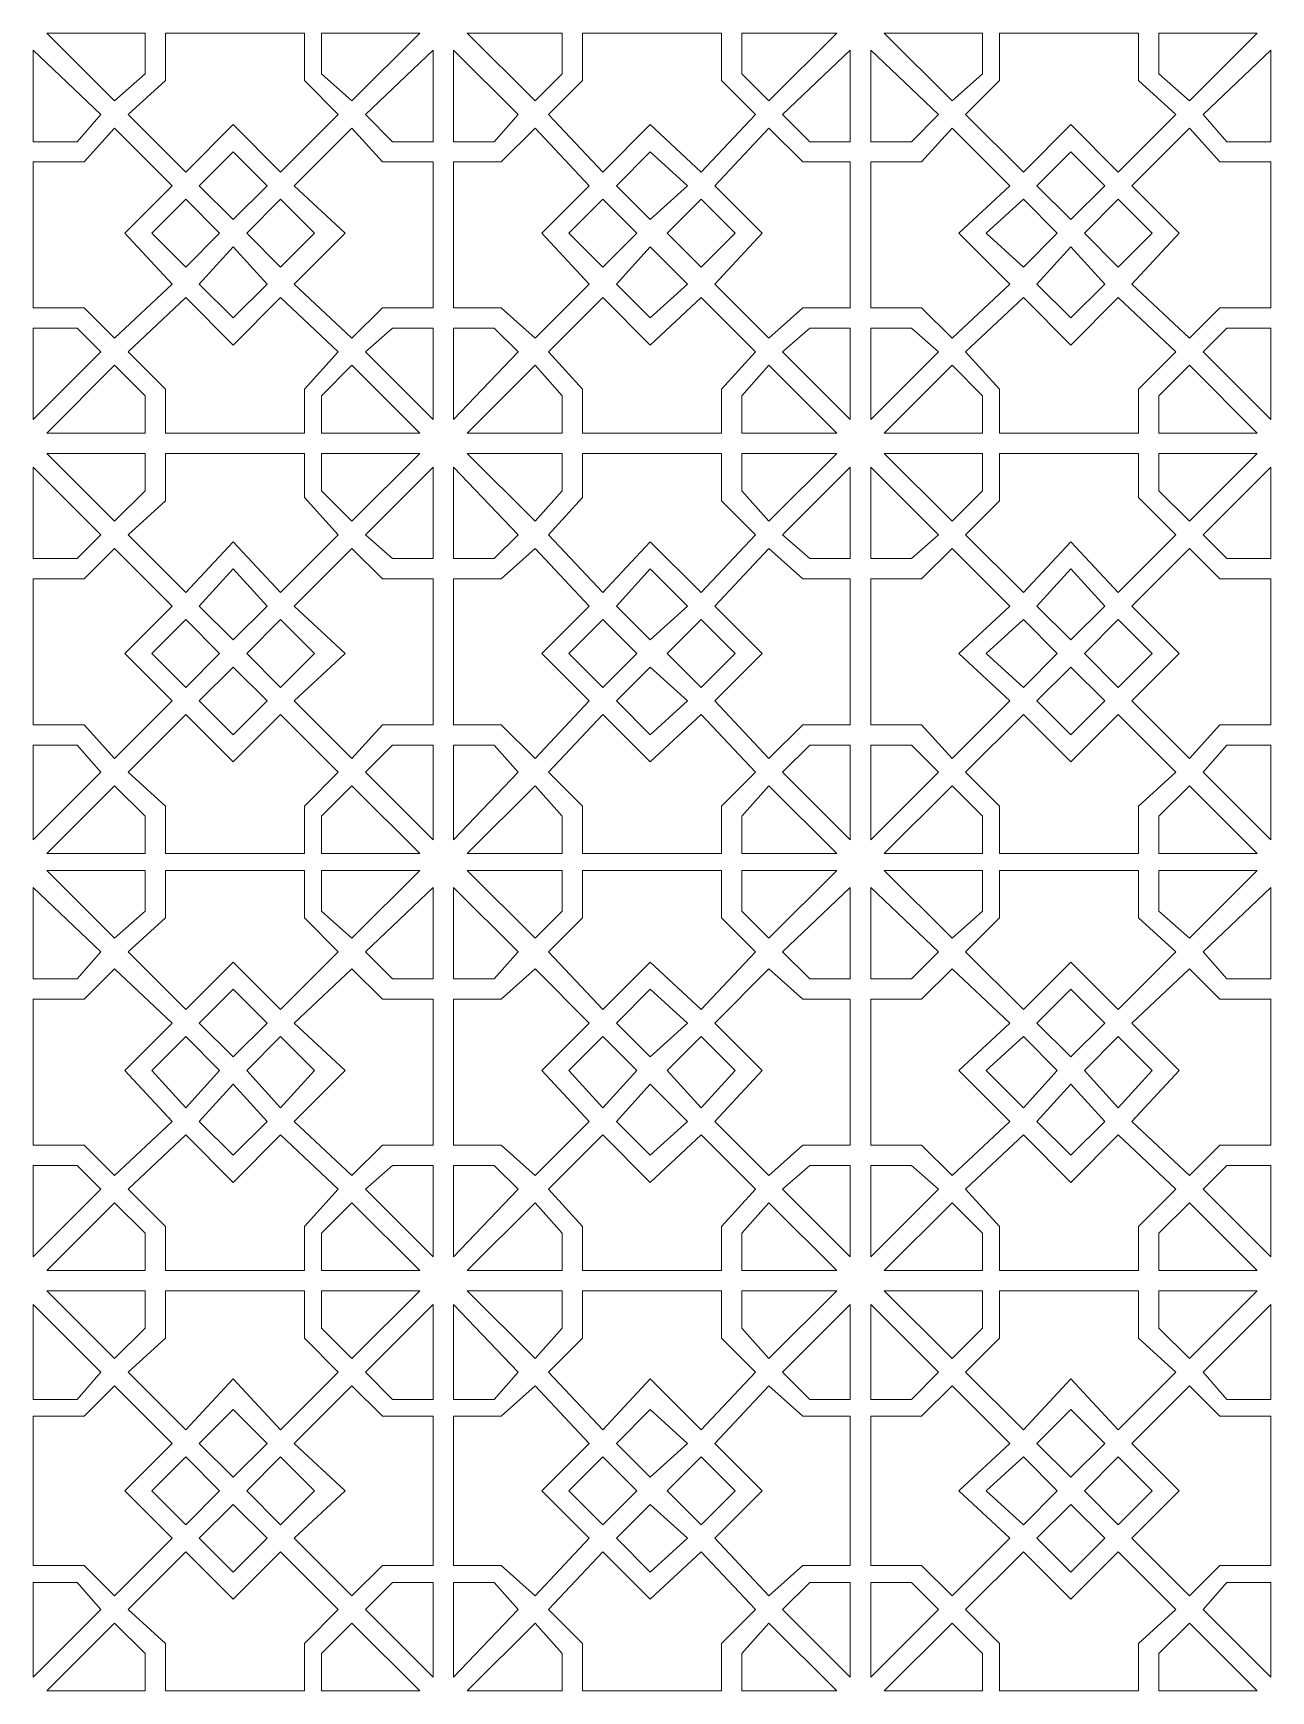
# Model space of a CAD drawing. Extents: x -66030 to 95157, y -13132 to 45879.
# Drawn here: x 48458 to 49884, y 26352 to 28262 of the extents above; entities that cross this region are included whole.
import ezdxf

# ---------------------------------------------------------------- set-up
doc = ezdxf.new("R2010")
doc.units = 0
doc.header["$LTSCALE"] = 100
doc.header["$MEASUREMENT"] = 0
doc.layers.get('0').update_dxf_attribs({"linetype": 'CONTINUOUS'})

msp = doc.modelspace()

# ---------------------------------------------------------------- linework, layer by layer
at = {"lineweight": 0}
for points in [[(48474, 28262.1), (48587.3, 28262.1), (48587.3, 28215.3), (48552.2, 28184), (48474, 28262.1)], [(48610.7, 28262.1), (48770.9, 28262.1), (48770.9, 28207.5), (48809.9, 28168.4), (48743.5, 28102), (48688.9, 28156.7), (48634.2, 28102), (48567.8, 28168.4), (48610.7, 28207.5), (48610.7, 28262.1)], [(48790.4, 28262.1), (48903.7, 28262.1), (48825.6, 28184), (48790.4, 28215.3), (48790.4, 28262.1)], [(49067.7, 28262.1), (48958.4, 28262.1), (49036.5, 28184), (49067.7, 28215.3), (49067.7, 28262.1)], [(49251.3, 28262.1), (49091.2, 28262.1), (49091.2, 28207.5), (49052.1, 28168.4), (49114.6, 28102), (49169.3, 28156.7), (49227.9, 28102), (49290.4, 28168.4), (49251.3, 28207.5), (49251.3, 28262.1)], [(49384.1, 28262.1), (49274.8, 28262.1), (49274.8, 28215.3), (49306, 28184), (49384.1, 28262.1)], [(49438.8, 28262.1), (49552.1, 28262.1), (49552.1, 28215.3), (49516.9, 28184), (49438.8, 28262.1)], [(49571.6, 28262.1), (49731.8, 28262.1), (49731.8, 28207.5), (49774.7, 28168.4), (49708.3, 28102), (49653.6, 28156.7), (49599, 28102), (49532.5, 28168.4), (49571.6, 28207.5), (49571.6, 28262.1)], [(49755.2, 28262.1), (49868.5, 28262.1), (49790.3, 28184), (49755.2, 28215.3), (49755.2, 28262.1)], [(48458.4, 28137.1), (48458.4, 28242.6), (48536.5, 28168.4), (48509.2, 28137.1), (48458.4, 28137.1)], [(48919.3, 28242.6), (48919.3, 28137.1), (48872.4, 28137.1), (48841.2, 28168.4), (48919.3, 28242.6)], [(48942.7, 28242.6), (48942.7, 28137.1), (48989.6, 28137.1), (49017, 28168.4), (48942.7, 28242.6)], [(49399.7, 28137.1), (49399.7, 28242.6), (49321.6, 28168.4), (49352.9, 28137.1), (49399.7, 28137.1)], [(49423.2, 28137.1), (49423.2, 28242.6), (49501.3, 28168.4), (49470.1, 28137.1), (49423.2, 28137.1)], [(49884.1, 28242.6), (49884.1, 28137.1), (49833.3, 28137.1), (49806, 28168.4), (49884.1, 28242.6)], [(48458.4, 27945.8), (48458.4, 28113.7), (48517, 28113.7), (48552.2, 28152.8), (48618.6, 28086.4), (48563.9, 28031.7), (48618.6, 27973.1), (48552.2, 27910.6), (48517, 27945.8), (48458.4, 27945.8)], [(48919.3, 28113.7), (48919.3, 27945.8), (48860.7, 27945.8), (48825.6, 27910.6), (48759.2, 27973.1), (48817.8, 28031.7), (48759.2, 28086.4), (48825.6, 28152.8), (48860.7, 28113.7), (48919.3, 28113.7)], [(48942.7, 28113.7), (48942.7, 27945.8), (48997.4, 27945.8), (49036.5, 27910.6), (49099, 27973.1), (49044.3, 28031.7), (49099, 28086.4), (49036.5, 28152.8), (48997.4, 28113.7), (48942.7, 28113.7)], [(49399.7, 27945.8), (49399.7, 28113.7), (49345.1, 28113.7), (49306, 28152.8), (49243.5, 28086.4), (49298.2, 28031.7), (49243.5, 27973.1), (49306, 27910.6), (49345.1, 27945.8), (49399.7, 27945.8)], [(49423.2, 27945.8), (49423.2, 28113.7), (49481.8, 28113.7), (49516.9, 28152.8), (49583.3, 28086.4), (49524.7, 28031.7), (49583.3, 27973.1), (49516.9, 27910.6), (49481.8, 27945.8), (49423.2, 27945.8)], [(49884.1, 28113.7), (49884.1, 27945.8), (49825.5, 27945.8), (49790.3, 27910.6), (49723.9, 27973.1), (49778.6, 28031.7), (49723.9, 28086.4), (49790.3, 28152.8), (49825.5, 28113.7), (49884.1, 28113.7)], [(48688.9, 28125.4), (48727.9, 28086.4), (48688.9, 28047.3), (48649.8, 28086.4), (48688.9, 28125.4)], [(49169.3, 28125.4), (49130.2, 28086.4), (49169.3, 28047.3), (49212.3, 28086.4), (49169.3, 28125.4)], [(49653.6, 28125.4), (49692.7, 28086.4), (49653.6, 28047.3), (49614.6, 28086.4), (49653.6, 28125.4)], [(48634.2, 27992.6), (48595.1, 28031.7), (48634.2, 28070.7), (48673.2, 28031.7), (48634.2, 27992.6)], [(48743.5, 28070.7), (48782.6, 28031.7), (48743.5, 27992.6), (48704.5, 28031.7), (48743.5, 28070.7)], [(49114.6, 28070.7), (49075.6, 28031.7), (49114.6, 27992.6), (49153.7, 28031.7), (49114.6, 28070.7)], [(49227.9, 27992.6), (49266.9, 28031.7), (49227.9, 28070.7), (49188.8, 28031.7), (49227.9, 27992.6)], [(49599, 27992.6), (49556, 28031.7), (49599, 28070.7), (49638, 28031.7), (49599, 27992.6)], [(49708.3, 28070.7), (49747.4, 28031.7), (49708.3, 27992.6), (49669.3, 28031.7), (49708.3, 28070.7)], [(48727.9, 27973.1), (48688.9, 27934), (48649.8, 27973.1), (48688.9, 28016.1), (48727.9, 27973.1)], [(49130.2, 27973.1), (49169.3, 27934), (49212.3, 27973.1), (49169.3, 28016.1), (49130.2, 27973.1)], [(49692.7, 27973.1), (49653.6, 27934), (49614.6, 27973.1), (49653.6, 28016.1), (49692.7, 27973.1)], [(48770.9, 27801.2), (48610.7, 27801.2), (48610.7, 27852), (48567.8, 27895), (48634.2, 27957.5), (48688.9, 27902.8), (48743.5, 27957.5), (48809.9, 27895), (48770.9, 27852), (48770.9, 27801.2)], [(49091.2, 27801.2), (49251.3, 27801.2), (49251.3, 27852), (49290.4, 27895), (49227.9, 27957.5), (49169.3, 27902.8), (49114.6, 27957.5), (49052.1, 27895), (49091.2, 27852), (49091.2, 27801.2)], [(49731.8, 27801.2), (49571.6, 27801.2), (49571.6, 27852), (49532.5, 27895), (49599, 27957.5), (49653.6, 27902.8), (49708.3, 27957.5), (49774.7, 27895), (49731.8, 27852), (49731.8, 27801.2)], [(48458.4, 27816.9), (48458.4, 27922.3), (48509.2, 27922.3), (48536.5, 27895), (48458.4, 27816.9)], [(48919.3, 27922.3), (48919.3, 27816.9), (48841.2, 27895), (48872.4, 27922.3), (48919.3, 27922.3)], [(48942.7, 27922.3), (48942.7, 27816.9), (49017, 27895), (48989.6, 27922.3), (48942.7, 27922.3)], [(49399.7, 27816.9), (49399.7, 27922.3), (49352.9, 27922.3), (49321.6, 27895), (49399.7, 27816.9)], [(49423.2, 27816.9), (49423.2, 27922.3), (49470.1, 27922.3), (49501.3, 27895), (49423.2, 27816.9)], [(49884.1, 27922.3), (49884.1, 27816.9), (49806, 27895), (49833.3, 27922.3), (49884.1, 27922.3)], [(48587.3, 27801.2), (48474, 27801.2), (48552.2, 27879.4), (48587.3, 27844.2), (48587.3, 27801.2)], [(48903.7, 27801.2), (48790.4, 27801.2), (48790.4, 27844.2), (48825.6, 27879.4), (48903.7, 27801.2)], [(48958.4, 27801.2), (49067.7, 27801.2), (49067.7, 27844.2), (49036.5, 27879.4), (48958.4, 27801.2)], [(49274.8, 27801.2), (49384.1, 27801.2), (49306, 27879.4), (49274.8, 27844.2), (49274.8, 27801.2)], [(49552.1, 27801.2), (49438.8, 27801.2), (49516.9, 27879.4), (49552.1, 27844.2), (49552.1, 27801.2)], [(49868.5, 27801.2), (49755.2, 27801.2), (49755.2, 27844.2), (49790.3, 27879.4), (49868.5, 27801.2)], [(48587.3, 27777.8), (48474, 27777.8), (48552.2, 27699.7), (48587.3, 27734.8), (48587.3, 27777.8)], [(48770.9, 27777.8), (48610.7, 27777.8), (48610.7, 27723.1), (48567.8, 27684.1), (48634.2, 27617.7), (48688.9, 27676.2), (48743.5, 27617.7), (48809.9, 27684.1), (48770.9, 27727), (48770.9, 27777.8)], [(48903.7, 27777.8), (48790.4, 27777.8), (48790.4, 27734.8), (48825.6, 27699.7), (48903.7, 27777.8)], [(48958.4, 27777.8), (49067.7, 27777.8), (49067.7, 27734.8), (49036.5, 27699.7), (48958.4, 27777.8)], [(49091.2, 27777.8), (49251.3, 27777.8), (49251.3, 27723.1), (49290.4, 27684.1), (49227.9, 27617.7), (49169.3, 27676.2), (49114.6, 27617.7), (49052.1, 27684.1), (49091.2, 27727), (49091.2, 27777.8)], [(49274.8, 27777.8), (49384.1, 27777.8), (49306, 27699.7), (49274.8, 27734.8), (49274.8, 27777.8)], [(49552.1, 27777.8), (49438.8, 27777.8), (49516.9, 27699.7), (49552.1, 27734.8), (49552.1, 27777.8)], [(49731.8, 27777.8), (49571.6, 27777.8), (49571.6, 27723.1), (49532.5, 27684.1), (49599, 27617.7), (49653.6, 27676.2), (49708.3, 27617.7), (49774.7, 27684.1), (49731.8, 27727), (49731.8, 27777.8)], [(49868.5, 27777.8), (49755.2, 27777.8), (49755.2, 27734.8), (49790.3, 27699.7), (49868.5, 27777.8)], [(48458.4, 27762.2), (48458.4, 27656.7), (48509.2, 27656.7), (48536.5, 27684.1), (48458.4, 27762.2)], [(48919.3, 27656.7), (48919.3, 27762.2), (48841.2, 27684.1), (48872.4, 27656.7), (48919.3, 27656.7)], [(48942.7, 27656.7), (48942.7, 27762.2), (49017, 27684.1), (48989.6, 27656.7), (48942.7, 27656.7)], [(49399.7, 27762.2), (49399.7, 27656.7), (49352.9, 27656.7), (49321.6, 27684.1), (49399.7, 27762.2)], [(49423.2, 27762.2), (49423.2, 27656.7), (49470.1, 27656.7), (49501.3, 27684.1), (49423.2, 27762.2)], [(49884.1, 27656.7), (49884.1, 27762.2), (49806, 27684.1), (49833.3, 27656.7), (49884.1, 27656.7)], [(48458.4, 27633.3), (48458.4, 27465.3), (48517, 27465.3), (48552.2, 27426.3), (48618.6, 27492.7), (48563.9, 27547.3), (48618.6, 27602), (48552.2, 27668.4), (48517, 27633.3), (48458.4, 27633.3)], [(48919.3, 27465.3), (48919.3, 27633.3), (48860.7, 27633.3), (48825.6, 27668.4), (48759.2, 27602), (48817.8, 27547.3), (48759.2, 27492.7), (48825.6, 27426.3), (48860.7, 27465.3), (48919.3, 27465.3)], [(48942.7, 27465.3), (48942.7, 27633.3), (48997.4, 27633.3), (49036.5, 27668.4), (49099, 27602), (49044.3, 27547.3), (49099, 27492.7), (49036.5, 27426.3), (48997.4, 27465.3), (48942.7, 27465.3)], [(49399.7, 27633.3), (49399.7, 27465.3), (49345.1, 27465.3), (49306, 27426.3), (49243.5, 27492.7), (49298.2, 27547.3), (49243.5, 27602), (49306, 27668.4), (49345.1, 27633.3), (49399.7, 27633.3)], [(49423.2, 27633.3), (49423.2, 27465.3), (49481.8, 27465.3), (49516.9, 27426.3), (49583.3, 27492.7), (49524.7, 27547.3), (49583.3, 27602), (49516.9, 27668.4), (49481.8, 27633.3), (49423.2, 27633.3)], [(49884.1, 27465.3), (49884.1, 27633.3), (49825.5, 27633.3), (49790.3, 27668.4), (49723.9, 27602), (49778.6, 27547.3), (49723.9, 27492.7), (49790.3, 27426.3), (49825.5, 27465.3), (49884.1, 27465.3)], [(48727.9, 27602), (48688.9, 27645), (48649.8, 27602), (48688.9, 27563), (48727.9, 27602)], [(49130.2, 27602), (49169.3, 27645), (49212.3, 27602), (49169.3, 27563), (49130.2, 27602)], [(49692.7, 27602), (49653.6, 27645), (49614.6, 27602), (49653.6, 27563), (49692.7, 27602)], [(48634.2, 27586.4), (48595.1, 27547.3), (48634.2, 27508.3), (48673.2, 27547.3), (48634.2, 27586.4)], [(48743.5, 27508.3), (48782.6, 27547.3), (48743.5, 27586.4), (48704.5, 27547.3), (48743.5, 27508.3)], [(49114.6, 27508.3), (49075.6, 27547.3), (49114.6, 27586.4), (49153.7, 27547.3), (49114.6, 27508.3)], [(49227.9, 27586.4), (49266.9, 27547.3), (49227.9, 27508.3), (49188.8, 27547.3), (49227.9, 27586.4)], [(49599, 27586.4), (49556, 27547.3), (49599, 27508.3), (49638, 27547.3), (49599, 27586.4)], [(49708.3, 27508.3), (49747.4, 27547.3), (49708.3, 27586.4), (49669.3, 27547.3), (49708.3, 27508.3)], [(48688.9, 27453.6), (48727.9, 27492.7), (48688.9, 27531.7), (48649.8, 27492.7), (48688.9, 27453.6)], [(49169.3, 27453.6), (49130.2, 27492.7), (49169.3, 27531.7), (49212.3, 27492.7), (49169.3, 27453.6)], [(49653.6, 27453.6), (49692.7, 27492.7), (49653.6, 27531.7), (49614.6, 27492.7), (49653.6, 27453.6)], [(48610.7, 27316.9), (48770.9, 27316.9), (48770.9, 27371.6), (48809.9, 27410.6), (48743.5, 27477), (48688.9, 27422.4), (48634.2, 27477), (48567.8, 27410.6), (48610.7, 27371.6), (48610.7, 27316.9)], [(49251.3, 27316.9), (49091.2, 27316.9), (49091.2, 27371.6), (49052.1, 27410.6), (49114.6, 27477), (49169.3, 27422.4), (49227.9, 27477), (49290.4, 27410.6), (49251.3, 27371.6), (49251.3, 27316.9)], [(49571.6, 27316.9), (49731.8, 27316.9), (49731.8, 27371.6), (49774.7, 27410.6), (49708.3, 27477), (49653.6, 27422.4), (49599, 27477), (49532.5, 27410.6), (49571.6, 27371.6), (49571.6, 27316.9)], [(48458.4, 27441.9), (48458.4, 27332.5), (48536.5, 27410.6), (48509.2, 27441.9), (48458.4, 27441.9)], [(48919.3, 27332.5), (48919.3, 27441.9), (48872.4, 27441.9), (48841.2, 27410.6), (48919.3, 27332.5)], [(48942.7, 27332.5), (48942.7, 27441.9), (48989.6, 27441.9), (49017, 27410.6), (48942.7, 27332.5)], [(49399.7, 27441.9), (49399.7, 27332.5), (49321.6, 27410.6), (49352.9, 27441.9), (49399.7, 27441.9)], [(49423.2, 27441.9), (49423.2, 27332.5), (49501.3, 27410.6), (49470.1, 27441.9), (49423.2, 27441.9)], [(49884.1, 27332.5), (49884.1, 27441.9), (49833.3, 27441.9), (49806, 27410.6), (49884.1, 27332.5)], [(48474, 27316.9), (48587.3, 27316.9), (48587.3, 27359.9), (48552.2, 27395), (48474, 27316.9)], [(48790.4, 27316.9), (48903.7, 27316.9), (48825.6, 27395), (48790.4, 27359.9), (48790.4, 27316.9)], [(49067.7, 27316.9), (48958.4, 27316.9), (49036.5, 27395), (49067.7, 27359.9), (49067.7, 27316.9)], [(49384.1, 27316.9), (49274.8, 27316.9), (49274.8, 27359.9), (49306, 27395), (49384.1, 27316.9)], [(49438.8, 27316.9), (49552.1, 27316.9), (49552.1, 27359.9), (49516.9, 27395), (49438.8, 27316.9)], [(49755.2, 27316.9), (49868.5, 27316.9), (49790.3, 27395), (49755.2, 27359.9), (49755.2, 27316.9)], [(48474, 27297.4), (48587.3, 27297.4), (48587.3, 27250.5), (48552.2, 27219.2), (48474, 27297.4)], [(48610.7, 27297.4), (48770.9, 27297.4), (48770.9, 27242.7), (48809.9, 27203.6), (48743.5, 27137.2), (48688.9, 27191.9), (48634.2, 27137.2), (48567.8, 27203.6), (48610.7, 27242.7), (48610.7, 27297.4)], [(48790.4, 27297.4), (48903.7, 27297.4), (48825.6, 27219.2), (48790.4, 27250.5), (48790.4, 27297.4)], [(49067.7, 27297.4), (48958.4, 27297.4), (49036.5, 27219.2), (49067.7, 27250.5), (49067.7, 27297.4)], [(49251.3, 27297.4), (49091.2, 27297.4), (49091.2, 27242.7), (49052.1, 27203.6), (49114.6, 27137.2), (49169.3, 27191.9), (49227.9, 27137.2), (49290.4, 27203.6), (49251.3, 27242.7), (49251.3, 27297.4)], [(49384.1, 27297.4), (49274.8, 27297.4), (49274.8, 27250.5), (49306, 27219.2), (49384.1, 27297.4)], [(49438.8, 27297.4), (49552.1, 27297.4), (49552.1, 27250.5), (49516.9, 27219.2), (49438.8, 27297.4)], [(49571.6, 27297.4), (49731.8, 27297.4), (49731.8, 27242.7), (49774.7, 27203.6), (49708.3, 27137.2), (49653.6, 27191.9), (49599, 27137.2), (49532.5, 27203.6), (49571.6, 27242.7), (49571.6, 27297.4)], [(49755.2, 27297.4), (49868.5, 27297.4), (49790.3, 27219.2), (49755.2, 27250.5), (49755.2, 27297.4)], [(48458.4, 27172.4), (48458.4, 27277.8), (48536.5, 27203.6), (48509.2, 27172.4), (48458.4, 27172.4)], [(48919.3, 27277.8), (48919.3, 27172.4), (48872.4, 27172.4), (48841.2, 27203.6), (48919.3, 27277.8)], [(48942.7, 27277.8), (48942.7, 27172.4), (48989.6, 27172.4), (49017, 27203.6), (48942.7, 27277.8)], [(49399.7, 27172.4), (49399.7, 27277.8), (49321.6, 27203.6), (49352.9, 27172.4), (49399.7, 27172.4)], [(49423.2, 27172.4), (49423.2, 27277.8), (49501.3, 27203.6), (49470.1, 27172.4), (49423.2, 27172.4)], [(49884.1, 27277.8), (49884.1, 27172.4), (49833.3, 27172.4), (49806, 27203.6), (49884.1, 27277.8)], [(48458.4, 26981), (48458.4, 27148.9), (48517, 27148.9), (48552.2, 27184.1), (48618.6, 27121.6), (48563.9, 27066.9), (48618.6, 27008.3), (48552.2, 26945.8), (48517, 26981), (48458.4, 26981)], [(48919.3, 27148.9), (48919.3, 26981), (48860.7, 26981), (48825.6, 26945.8), (48759.2, 27008.3), (48817.8, 27066.9), (48759.2, 27121.6), (48825.6, 27184.1), (48860.7, 27148.9), (48919.3, 27148.9)], [(48942.7, 27148.9), (48942.7, 26981), (48997.4, 26981), (49036.5, 26945.8), (49099, 27008.3), (49044.3, 27066.9), (49099, 27121.6), (49036.5, 27184.1), (48997.4, 27148.9), (48942.7, 27148.9)], [(49399.7, 26981), (49399.7, 27148.9), (49345.1, 27148.9), (49306, 27184.1), (49243.5, 27121.6), (49298.2, 27066.9), (49243.5, 27008.3), (49306, 26945.8), (49345.1, 26981), (49399.7, 26981)], [(49423.2, 26981), (49423.2, 27148.9), (49481.8, 27148.9), (49516.9, 27184.1), (49583.3, 27121.6), (49524.7, 27066.9), (49583.3, 27008.3), (49516.9, 26945.8), (49481.8, 26981), (49423.2, 26981)], [(49884.1, 27148.9), (49884.1, 26981), (49825.5, 26981), (49790.3, 26945.8), (49723.9, 27008.3), (49778.6, 27066.9), (49723.9, 27121.6), (49790.3, 27184.1), (49825.5, 27148.9), (49884.1, 27148.9)], [(48688.9, 27160.7), (48727.9, 27121.6), (48688.9, 27082.5), (48649.8, 27121.6), (48688.9, 27160.7)], [(49169.3, 27160.7), (49130.2, 27121.6), (49169.3, 27082.5), (49212.3, 27121.6), (49169.3, 27160.7)], [(49653.6, 27160.7), (49692.7, 27121.6), (49653.6, 27082.5), (49614.6, 27121.6), (49653.6, 27160.7)], [(48634.2, 27023.9), (48595.1, 27066.9), (48634.2, 27106), (48673.2, 27066.9), (48634.2, 27023.9)], [(48743.5, 27106), (48782.6, 27066.9), (48743.5, 27023.9), (48704.5, 27066.9), (48743.5, 27106)], [(49114.6, 27106), (49075.6, 27066.9), (49114.6, 27023.9), (49153.7, 27066.9), (49114.6, 27106)], [(49227.9, 27023.9), (49266.9, 27066.9), (49227.9, 27106), (49188.8, 27066.9), (49227.9, 27023.9)], [(49599, 27023.9), (49556, 27066.9), (49599, 27106), (49638, 27066.9), (49599, 27023.9)], [(49708.3, 27106), (49747.4, 27066.9), (49708.3, 27023.9), (49669.3, 27066.9), (49708.3, 27106)], [(48727.9, 27008.3), (48688.9, 26969.3), (48649.8, 27008.3), (48688.9, 27051.3), (48727.9, 27008.3)], [(49130.2, 27008.3), (49169.3, 26969.3), (49212.3, 27008.3), (49169.3, 27051.3), (49130.2, 27008.3)], [(49692.7, 27008.3), (49653.6, 26969.3), (49614.6, 27008.3), (49653.6, 27051.3), (49692.7, 27008.3)], [(48770.9, 26836.5), (48610.7, 26836.5), (48610.7, 26887.2), (48567.8, 26930.2), (48634.2, 26992.7), (48688.9, 26938), (48743.5, 26992.7), (48809.9, 26930.2), (48770.9, 26887.2), (48770.9, 26836.5)], [(49091.2, 26836.5), (49251.3, 26836.5), (49251.3, 26887.2), (49290.4, 26930.2), (49227.9, 26992.7), (49169.3, 26938), (49114.6, 26992.7), (49052.1, 26930.2), (49091.2, 26887.2), (49091.2, 26836.5)], [(49731.8, 26836.5), (49571.6, 26836.5), (49571.6, 26887.2), (49532.5, 26930.2), (49599, 26992.7), (49653.6, 26938), (49708.3, 26992.7), (49774.7, 26930.2), (49731.8, 26887.2), (49731.8, 26836.5)], [(48458.4, 26852.1), (48458.4, 26957.5), (48509.2, 26957.5), (48536.5, 26930.2), (48458.4, 26852.1)], [(48919.3, 26957.5), (48919.3, 26852.1), (48841.2, 26930.2), (48872.4, 26957.5), (48919.3, 26957.5)], [(48942.7, 26957.5), (48942.7, 26852.1), (49017, 26930.2), (48989.6, 26957.5), (48942.7, 26957.5)], [(49399.7, 26852.1), (49399.7, 26957.5), (49352.9, 26957.5), (49321.6, 26930.2), (49399.7, 26852.1)], [(49423.2, 26852.1), (49423.2, 26957.5), (49470.1, 26957.5), (49501.3, 26930.2), (49423.2, 26852.1)], [(49884.1, 26957.5), (49884.1, 26852.1), (49806, 26930.2), (49833.3, 26957.5), (49884.1, 26957.5)], [(48587.3, 26836.5), (48474, 26836.5), (48552.2, 26914.6), (48587.3, 26879.4), (48587.3, 26836.5)], [(48903.7, 26836.5), (48790.4, 26836.5), (48790.4, 26879.4), (48825.6, 26914.6), (48903.7, 26836.5)], [(48958.4, 26836.5), (49067.7, 26836.5), (49067.7, 26879.4), (49036.5, 26914.6), (48958.4, 26836.5)], [(49274.8, 26836.5), (49384.1, 26836.5), (49306, 26914.6), (49274.8, 26879.4), (49274.8, 26836.5)], [(49552.1, 26836.5), (49438.8, 26836.5), (49516.9, 26914.6), (49552.1, 26879.4), (49552.1, 26836.5)], [(49868.5, 26836.5), (49755.2, 26836.5), (49755.2, 26879.4), (49790.3, 26914.6), (49868.5, 26836.5)], [(48587.3, 26813), (48474, 26813), (48552.2, 26734.9), (48587.3, 26770.1), (48587.3, 26813)], [(48770.9, 26813), (48610.7, 26813), (48610.7, 26758.3), (48567.8, 26719.3), (48634.2, 26652.9), (48688.9, 26711.5), (48743.5, 26652.9), (48809.9, 26719.3), (48770.9, 26758.3), (48770.9, 26813)], [(48903.7, 26813), (48790.4, 26813), (48790.4, 26770.1), (48825.6, 26734.9), (48903.7, 26813)], [(48958.4, 26813), (49067.7, 26813), (49067.7, 26770.1), (49036.5, 26734.9), (48958.4, 26813)], [(49091.2, 26813), (49251.3, 26813), (49251.3, 26758.3), (49290.4, 26719.3), (49227.9, 26652.9), (49169.3, 26711.5), (49114.6, 26652.9), (49052.1, 26719.3), (49091.2, 26758.3), (49091.2, 26813)], [(49274.8, 26813), (49384.1, 26813), (49306, 26734.9), (49274.8, 26770.1), (49274.8, 26813)], [(49552.1, 26813), (49438.8, 26813), (49516.9, 26734.9), (49552.1, 26770.1), (49552.1, 26813)], [(49731.8, 26813), (49571.6, 26813), (49571.6, 26758.3), (49532.5, 26719.3), (49599, 26652.9), (49653.6, 26711.5), (49708.3, 26652.9), (49774.7, 26719.3), (49731.8, 26758.3), (49731.8, 26813)], [(49868.5, 26813), (49755.2, 26813), (49755.2, 26770.1), (49790.3, 26734.9), (49868.5, 26813)], [(48458.4, 26797.4), (48458.4, 26688), (48509.2, 26688), (48536.5, 26719.3), (48458.4, 26797.4)], [(48919.3, 26688), (48919.3, 26797.4), (48841.2, 26719.3), (48872.4, 26688), (48919.3, 26688)], [(48942.7, 26688), (48942.7, 26797.4), (49017, 26719.3), (48989.6, 26688), (48942.7, 26688)], [(49399.7, 26797.4), (49399.7, 26688), (49352.9, 26688), (49321.6, 26719.3), (49399.7, 26797.4)], [(49423.2, 26797.4), (49423.2, 26688), (49470.1, 26688), (49501.3, 26719.3), (49423.2, 26797.4)], [(49884.1, 26688), (49884.1, 26797.4), (49806, 26719.3), (49833.3, 26688), (49884.1, 26688)], [(48458.4, 26668.5), (48458.4, 26496.6), (48517, 26496.6), (48552.2, 26461.5), (48618.6, 26527.9), (48563.9, 26582.6), (48618.6, 26637.3), (48552.2, 26703.7), (48517, 26668.5), (48458.4, 26668.5)], [(48919.3, 26496.6), (48919.3, 26668.5), (48860.7, 26668.5), (48825.6, 26703.7), (48759.2, 26637.3), (48817.8, 26582.6), (48759.2, 26527.9), (48825.6, 26461.5), (48860.7, 26496.6), (48919.3, 26496.6)], [(48942.7, 26496.6), (48942.7, 26668.5), (48997.4, 26668.5), (49036.5, 26703.7), (49099, 26637.3), (49044.3, 26582.6), (49099, 26527.9), (49036.5, 26461.5), (48997.4, 26496.6), (48942.7, 26496.6)], [(49399.7, 26668.5), (49399.7, 26496.6), (49345.1, 26496.6), (49306, 26461.5), (49243.5, 26527.9), (49298.2, 26582.6), (49243.5, 26637.3), (49306, 26703.7), (49345.1, 26668.5), (49399.7, 26668.5)], [(49423.2, 26668.5), (49423.2, 26496.6), (49481.8, 26496.6), (49516.9, 26461.5), (49583.3, 26527.9), (49524.7, 26582.6), (49583.3, 26637.3), (49516.9, 26703.7), (49481.8, 26668.5), (49423.2, 26668.5)], [(49884.1, 26496.6), (49884.1, 26668.5), (49825.5, 26668.5), (49790.3, 26703.7), (49723.9, 26637.3), (49778.6, 26582.6), (49723.9, 26527.9), (49790.3, 26461.5), (49825.5, 26496.6), (49884.1, 26496.6)], [(48727.9, 26637.3), (48688.9, 26676.3), (48649.8, 26637.3), (48688.9, 26598.2), (48727.9, 26637.3)], [(49130.2, 26637.3), (49169.3, 26676.3), (49212.3, 26637.3), (49169.3, 26598.2), (49130.2, 26637.3)], [(49692.7, 26637.3), (49653.6, 26676.3), (49614.6, 26637.3), (49653.6, 26598.2), (49692.7, 26637.3)], [(48634.2, 26621.6), (48595.1, 26582.6), (48634.2, 26543.5), (48673.2, 26582.6), (48634.2, 26621.6)], [(48743.5, 26543.5), (48782.6, 26582.6), (48743.5, 26621.6), (48704.5, 26582.6), (48743.5, 26543.5)], [(49114.6, 26543.5), (49075.6, 26582.6), (49114.6, 26621.6), (49153.7, 26582.6), (49114.6, 26543.5)], [(49227.9, 26621.6), (49266.9, 26582.6), (49227.9, 26543.5), (49188.8, 26582.6), (49227.9, 26621.6)], [(49599, 26621.6), (49556, 26582.6), (49599, 26543.5), (49638, 26582.6), (49599, 26621.6)], [(49708.3, 26543.5), (49747.4, 26582.6), (49708.3, 26621.6), (49669.3, 26582.6), (49708.3, 26543.5)], [(48688.9, 26488.8), (48727.9, 26527.9), (48688.9, 26567), (48649.8, 26527.9), (48688.9, 26488.8)], [(49169.3, 26488.8), (49130.2, 26527.9), (49169.3, 26567), (49212.3, 26527.9), (49169.3, 26488.8)], [(49653.6, 26488.8), (49692.7, 26527.9), (49653.6, 26567), (49614.6, 26527.9), (49653.6, 26488.8)], [(48610.7, 26352.1), (48770.9, 26352.1), (48770.9, 26406.8), (48809.9, 26445.9), (48743.5, 26512.3), (48688.9, 26457.6), (48634.2, 26512.3), (48567.8, 26445.9), (48610.7, 26406.8), (48610.7, 26352.1)], [(49251.3, 26352.1), (49091.2, 26352.1), (49091.2, 26406.8), (49052.1, 26445.9), (49114.6, 26512.3), (49169.3, 26457.6), (49227.9, 26512.3), (49290.4, 26445.9), (49251.3, 26406.8), (49251.3, 26352.1)], [(49571.6, 26352.1), (49731.8, 26352.1), (49731.8, 26406.8), (49774.7, 26445.9), (49708.3, 26512.3), (49653.6, 26457.6), (49599, 26512.3), (49532.5, 26445.9), (49571.6, 26406.8), (49571.6, 26352.1)], [(48458.4, 26477.1), (48458.4, 26367.7), (48536.5, 26445.9), (48509.2, 26477.1), (48458.4, 26477.1)], [(48919.3, 26367.7), (48919.3, 26477.1), (48872.4, 26477.1), (48841.2, 26445.9), (48919.3, 26367.7)], [(48942.7, 26367.7), (48942.7, 26477.1), (48989.6, 26477.1), (49017, 26445.9), (48942.7, 26367.7)], [(49399.7, 26477.1), (49399.7, 26367.7), (49321.6, 26445.9), (49352.9, 26477.1), (49399.7, 26477.1)], [(49423.2, 26477.1), (49423.2, 26367.7), (49501.3, 26445.9), (49470.1, 26477.1), (49423.2, 26477.1)], [(49884.1, 26367.7), (49884.1, 26477.1), (49833.3, 26477.1), (49806, 26445.9), (49884.1, 26367.7)], [(48474, 26352.1), (48587.3, 26352.1), (48587.3, 26395.1), (48552.2, 26430.2), (48474, 26352.1)], [(48790.4, 26352.1), (48903.7, 26352.1), (48825.6, 26430.2), (48790.4, 26395.1), (48790.4, 26352.1)], [(49067.7, 26352.1), (48958.4, 26352.1), (49036.5, 26430.2), (49067.7, 26395.1), (49067.7, 26352.1)], [(49384.1, 26352.1), (49274.8, 26352.1), (49274.8, 26395.1), (49306, 26430.2), (49384.1, 26352.1)], [(49438.8, 26352.1), (49552.1, 26352.1), (49552.1, 26395.1), (49516.9, 26430.2), (49438.8, 26352.1)], [(49755.2, 26352.1), (49868.5, 26352.1), (49790.3, 26430.2), (49755.2, 26395.1), (49755.2, 26352.1)]]:
    msp.add_lwpolyline(points, close=True, dxfattribs=at)

doc.saveas('drawing.dxf')
